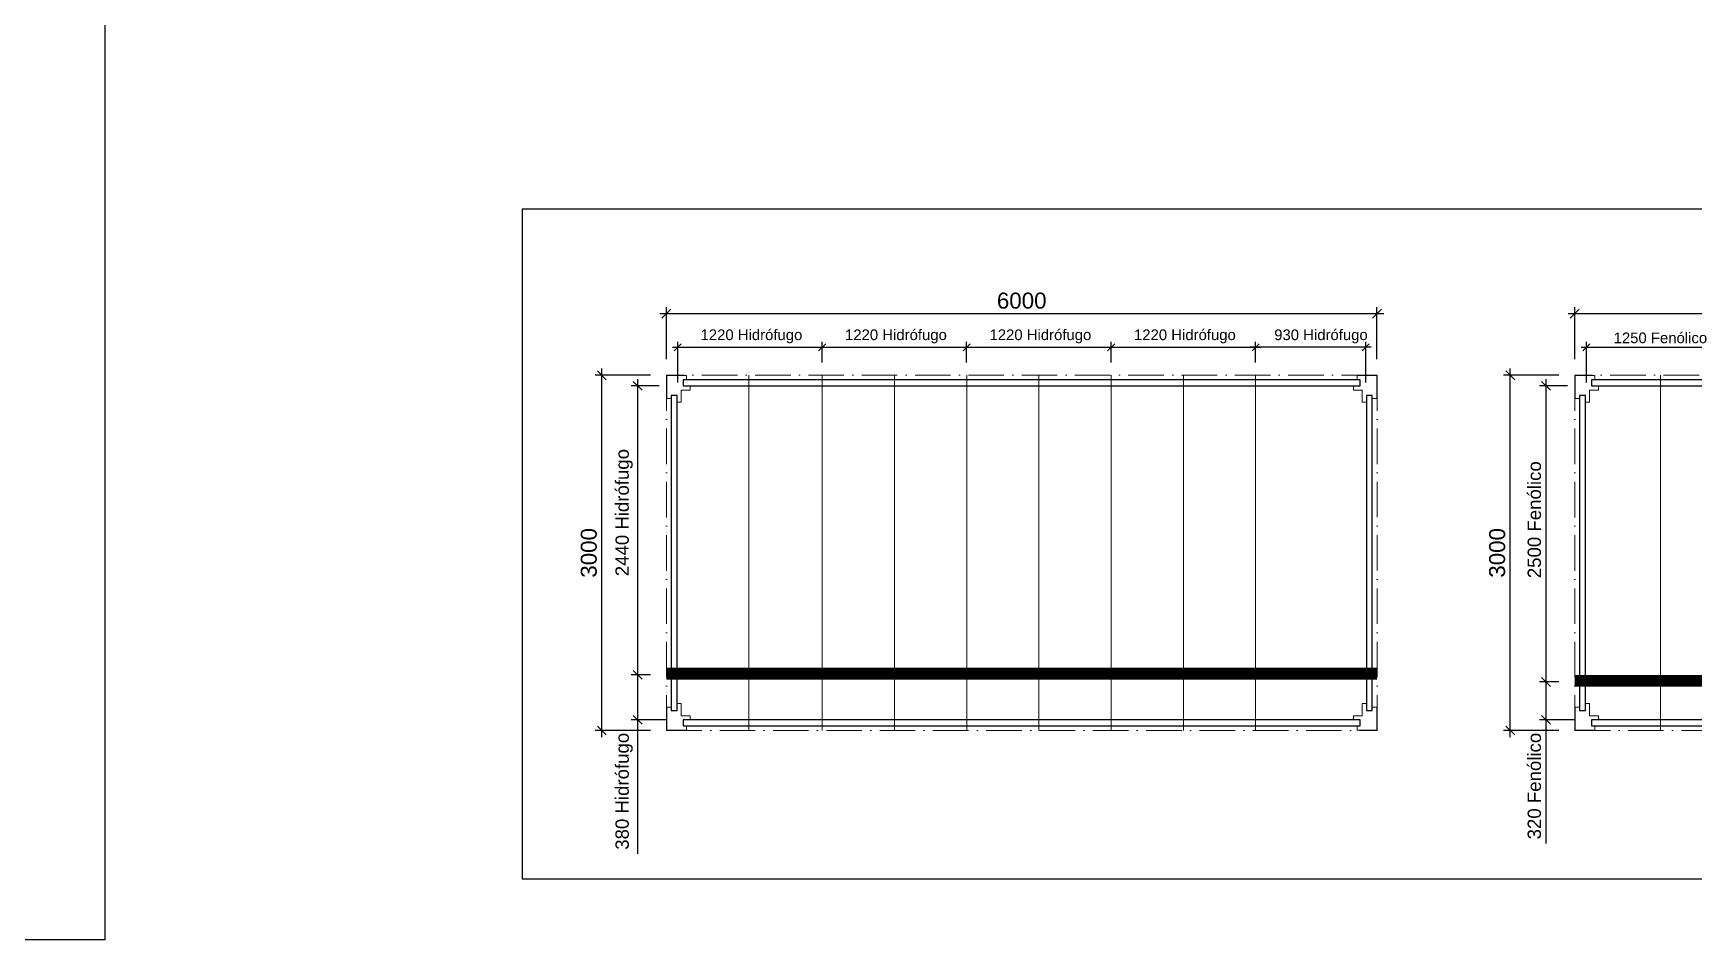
# Model space of a CAD drawing. Header units: millimetres. Extents: x 367645 to 474957, y -134457 to -104992.
# Drawn here: x 401604 to 415626, y -120970 to -113315 of the extents above; entities that cross this region are included whole.
import ezdxf

# ---------------------------------------------------------------- set-up
doc = ezdxf.new("R2010")
doc.units = ezdxf.units.MM
doc.header["$LTSCALE"] = 25
doc.header["$PDMODE"] = 35
doc.header["$PDSIZE"] = 5
doc.linetypes.add('ACAD_ISO10W100', pattern=[18, 12, -3, 0, -3])
doc.linetypes.add('TRAZO_Y_PUNTO', pattern=[1, 0.5, -0.25, 0, -0.25])
doc.layers.add('CARRIL', color=3, linetype='Continuous')
for name, color, linetype, lineweight in [('Cotas', 1, 'Continuous', 13), ('PL-LIM-CASETA', 8, 'ACAD_ISO10W100', 9), ('PL-PILARES', 2, 'Continuous', 18)]:
    doc.layers.add(name, color=color, linetype=linetype, lineweight=lineweight)
doc.styles.add('ARIAL', font='arial.ttf')
doc.styles.add('ROMANS', font='romans.shx', dxfattribs={"width": 0.75})
doc.dimstyles.new('PMP-T-60', dxfattribs={"dimscale": 60, "dimtxt": 1.8, "dimasz": 1, "dimexe": 0.75, "dimexo": 1.8, "dimgap": 0.54, "dimtad": 1, "dimdec": 0, "dimzin": 0, "dimdsep": 46, "dimtxsty": 'ROMANS', "dimblk1": 'OBLIQUE', "dimblk2": 'OBLIQUE', "dimsah": 1, "dimcen": 1, "dimdle": 0.75, "dimadec": 0, "dimazin": 0, "dimtfac": 1, "dimtdec": 0, "dimtofl": 0, "dimtmove": 0, "dimatfit": 3, "dimldrblk": 'OBLIQUE', "dimfxl": 1, "dimtolj": 1, "dimtzin": 0, "dimarcsym": 0})
doc.dimstyles.new('PMP-T-75', dxfattribs={"dimscale": 75, "dimtxt": 1.8, "dimasz": 1, "dimexe": 0.75, "dimexo": 1.8, "dimgap": 0.54, "dimtad": 1, "dimdec": 0, "dimzin": 0, "dimdsep": 46, "dimtxsty": 'ROMANS', "dimblk1": 'OBLIQUE', "dimblk2": 'OBLIQUE', "dimsah": 1, "dimcen": 1, "dimdle": 0.75, "dimadec": 0, "dimazin": 0, "dimtfac": 1, "dimtdec": 0, "dimtofl": 0, "dimtmove": 0, "dimatfit": 3, "dimldrblk": 'OBLIQUE', "dimfxl": 1, "dimtolj": 1, "dimtzin": 0, "dimarcsym": 0})

# ---------------------------------------------------------------- blocks, each defined once
blk = doc.blocks.new('_OBLIQUE')
at = {"color": 0, "linetype": 'ByBlock'}
blk.add_line((-0.5, -0.5), (0.5, 0.5), dxfattribs=at)
blk = doc.blocks.new('*D539')
at = {"layer": 'Cotas', "color": 0, "lineweight": -2, "transparency": 16777216}
for p, q in [((414621, -116068), (414621, -115627)), ((420621, -115989), (420621, -115627)), ((414565, -115683), (420678, -115683))]:
    blk.add_line(p, q, dxfattribs=at)
at = {"layer": 'Defpoints', "color": 0, "transparency": 16777216}
for p in [(420621, -115683), (414621, -116203), (420621, -116124)]:
    blk.add_point(p, dxfattribs=at)
at = {"layer": 'Cotas', "color": 0, "lineweight": -2, "transparency": 16777216, "xscale": 75, "yscale": 75, "zscale": 75, "rotation": 180}
blk.add_blockref('_OBLIQUE', (414621, -115683), dxfattribs=at)
at = {"layer": 'Cotas', "color": 0, "lineweight": -2, "transparency": 16777216, "xscale": 75, "yscale": 75, "zscale": 75}
blk.add_blockref('_OBLIQUE', (420621, -115683), dxfattribs=at)
at = {"layer": 'Cotas', "color": 0, "transparency": 16777216, "insert": (417621, -115574), "char_height": 135, "attachment_point": 5, "style": 'ARIAL'}
blk.add_mtext('\\A1;6000', dxfattribs=at)
blk = doc.blocks.new('*D540')
at = {"layer": 'Cotas', "color": 0, "lineweight": -2, "transparency": 16777216}
for p, q in [((414719, -116265), (414719, -115922)), ((415969, -116095), (415969, -115922)), ((414674, -115967), (416014, -115967))]:
    blk.add_line(p, q, dxfattribs=at)
at = {"layer": 'Defpoints', "color": 0, "transparency": 16777216}
for p in [(415969, -115967), (415969, -116203), (414719, -116373)]:
    blk.add_point(p, dxfattribs=at)
at = {"layer": 'Cotas', "color": 0, "lineweight": -2, "transparency": 16777216, "xscale": 60, "yscale": 60, "zscale": 60, "rotation": 180}
blk.add_blockref('_OBLIQUE', (414719, -115967), dxfattribs=at)
at = {"layer": 'Cotas', "color": 0, "lineweight": -2, "transparency": 16777216, "xscale": 60, "yscale": 60, "zscale": 60}
blk.add_blockref('_OBLIQUE', (415969, -115967), dxfattribs=at)
at = {"layer": 'Cotas', "color": 0, "transparency": 16777216, "insert": (415344, -115888), "char_height": 90, "attachment_point": 5, "style": 'ARIAL'}
blk.add_mtext('\\A1;1250 Fenólico', dxfattribs=at)
blk = doc.blocks.new('*D541')
at = {"layer": 'Cotas', "color": 0, "lineweight": -2, "transparency": 16777216}
for p, q in [((414486, -116203), (414019, -116203)), ((414076, -119259), (414076, -116147)), ((414486, -119203), (414019, -119203))]:
    blk.add_line(p, q, dxfattribs=at)
at = {"layer": 'Defpoints', "color": 0, "transparency": 16777216}
for p in [(414076, -116203), (414621, -116203), (414621, -119203)]:
    blk.add_point(p, dxfattribs=at)
at = {"layer": 'Cotas', "color": 0, "lineweight": -2, "transparency": 16777216, "xscale": 75, "yscale": 75, "zscale": 75}
for p, rotation in [((414076, -116203), 90), ((414076, -119203), 270)]:
    blk.add_blockref('_OBLIQUE', p, dxfattribs=dict(at, rotation=rotation))
at = {"layer": 'Cotas', "color": 0, "transparency": 16777216, "insert": (413966, -117703), "char_height": 135, "attachment_point": 5, "rotation": 90, "style": 'ARIAL'}
blk.add_mtext('\\A1;3000', dxfattribs=at)
blk = doc.blocks.new('*D543')
at = {"layer": 'Cotas', "color": 0, "lineweight": -2, "transparency": 16777216}
for p, q in [((414378, -118737), (414378, -119113)), ((414486, -118793), (414322, -118793)), ((414628, -119113), (414322, -119113)), ((414378, -119113), (414378, -120157))]:
    blk.add_line(p, q, dxfattribs=at)
at = {"layer": 'Defpoints', "color": 0, "transparency": 16777216}
for p in [(414621, -118793), (414378, -119113), (414763, -119113)]:
    blk.add_point(p, dxfattribs=at)
at = {"layer": 'Cotas', "color": 0, "lineweight": -2, "transparency": 16777216, "xscale": 75, "yscale": 75, "zscale": 75}
for p, rotation in [((414378, -118793), 90), ((414378, -119113), 270)]:
    blk.add_blockref('_OBLIQUE', p, dxfattribs=dict(at, rotation=rotation))
at = {"layer": 'Cotas', "color": 0, "transparency": 16777216, "insert": (414280, -119672), "char_height": 112.5, "attachment_point": 5, "rotation": 90, "style": 'ARIAL'}
blk.add_mtext('\\A1;320 Fenólico', dxfattribs=at)
blk = doc.blocks.new('*D544')
at = {"layer": 'Cotas', "color": 0, "lineweight": -2, "transparency": 16777216}
for p, q in [((414378, -116237), (414378, -118849)), ((414560, -116293), (414322, -116293)), ((414486, -118793), (414322, -118793))]:
    blk.add_line(p, q, dxfattribs=at)
at = {"layer": 'Defpoints', "color": 0, "transparency": 16777216}
for p in [(414695, -116293), (414378, -118793), (414621, -118793)]:
    blk.add_point(p, dxfattribs=at)
at = {"layer": 'Cotas', "color": 0, "lineweight": -2, "transparency": 16777216, "xscale": 75, "yscale": 75, "zscale": 75}
for p, rotation in [((414378, -116293), 90), ((414378, -118793), 270)]:
    blk.add_blockref('_OBLIQUE', p, dxfattribs=dict(at, rotation=rotation))
at = {"layer": 'Cotas', "color": 0, "transparency": 16777216, "insert": (414280, -117423), "char_height": 112.5, "attachment_point": 5, "rotation": 90, "style": 'ARIAL'}
blk.add_mtext('\\A1;2500 Fenólico', dxfattribs=at)
blk = doc.blocks.new('PILAR PANEL 50 ANCHO 2350')
at = {"layer": 'PL-PILARES'}
for p, q in [((0, 0), (-2, 0)), ((-200, -90), (-142, -90)), ((-200, -90), (-200, -125)), ((-200, -125), (-125, -125)), ((-169, -2), (-169, -40)), ((-2, -2), (-169, -2)), ((-169, -40), (-142, -40)), ((-142, -40), (-142, -90)), ((-125, -228), (-125, -125)), ((-2, -197), (-2, -2)), ((-90, -228), (-125, -228)), ((-40, -170), (-90, -170)), ((-90, -170), (-90, -228)), ((-40, -170), (-40, -197))]:
    blk.add_line(p, q, dxfattribs=at)
blk.add_lwpolyline([(-40, -197), (-2, -197)], dxfattribs=at)
blk = doc.blocks.new('*D548')
at = {"layer": 'Cotas', "color": 0, "lineweight": -2, "transparency": 16777216}
for p, q in [((406951, -116068), (406951, -115627)), ((412951, -116068), (412951, -115627)), ((406895, -115683), (413008, -115683))]:
    blk.add_line(p, q, dxfattribs=at)
at = {"layer": 'Defpoints', "color": 0, "transparency": 16777216}
for p in [(412951, -115683), (406951, -116203), (412951, -116203)]:
    blk.add_point(p, dxfattribs=at)
at = {"layer": 'Cotas', "color": 0, "lineweight": -2, "transparency": 16777216, "xscale": 75, "yscale": 75, "zscale": 75, "rotation": 180}
blk.add_blockref('_OBLIQUE', (406951, -115683), dxfattribs=at)
at = {"layer": 'Cotas', "color": 0, "lineweight": -2, "transparency": 16777216, "xscale": 75, "yscale": 75, "zscale": 75}
blk.add_blockref('_OBLIQUE', (412951, -115683), dxfattribs=at)
at = {"layer": 'Cotas', "color": 0, "transparency": 16777216, "insert": (409951, -115574), "char_height": 135, "attachment_point": 5, "style": 'ARIAL'}
blk.add_mtext('\\A1;6000', dxfattribs=at)
blk = doc.blocks.new('*D549')
at = {"layer": 'Cotas', "color": 0, "lineweight": -2, "transparency": 16777216}
for p, q in [((407046, -116265), (407046, -115922)), ((408266, -116095), (408266, -115922)), ((407001, -115967), (408311, -115967))]:
    blk.add_line(p, q, dxfattribs=at)
at = {"layer": 'Defpoints', "color": 0, "transparency": 16777216}
for p in [(408266, -115967), (408266, -116203), (407046, -116373)]:
    blk.add_point(p, dxfattribs=at)
at = {"layer": 'Cotas', "color": 0, "lineweight": -2, "transparency": 16777216, "xscale": 60, "yscale": 60, "zscale": 60, "rotation": 180}
blk.add_blockref('_OBLIQUE', (407046, -115967), dxfattribs=at)
at = {"layer": 'Cotas', "color": 0, "lineweight": -2, "transparency": 16777216, "xscale": 60, "yscale": 60, "zscale": 60}
blk.add_blockref('_OBLIQUE', (408266, -115967), dxfattribs=at)
at = {"layer": 'Cotas', "color": 0, "transparency": 16777216, "insert": (407669, -115875), "char_height": 90, "attachment_point": 5, "style": 'ARIAL'}
blk.add_mtext('\\A1;1220 Hidrófugo', dxfattribs=at)
blk = doc.blocks.new('*D550')
at = {"layer": 'Cotas', "color": 0, "lineweight": -2, "transparency": 16777216}
for p, q in [((406816, -116203), (406349, -116203)), ((406406, -119259), (406406, -116147)), ((406816, -119203), (406349, -119203))]:
    blk.add_line(p, q, dxfattribs=at)
at = {"layer": 'Defpoints', "color": 0, "transparency": 16777216}
for p in [(406406, -116203), (406951, -116203), (406951, -119203)]:
    blk.add_point(p, dxfattribs=at)
at = {"layer": 'Cotas', "color": 0, "lineweight": -2, "transparency": 16777216, "xscale": 75, "yscale": 75, "zscale": 75}
for p, rotation in [((406406, -116203), 90), ((406406, -119203), 270)]:
    blk.add_blockref('_OBLIQUE', p, dxfattribs=dict(at, rotation=rotation))
at = {"layer": 'Cotas', "color": 0, "transparency": 16777216, "insert": (406296, -117703), "char_height": 135, "attachment_point": 5, "rotation": 90, "style": 'ARIAL'}
blk.add_mtext('\\A1;3000', dxfattribs=at)
blk = doc.blocks.new('*D551')
at = {"layer": 'Cotas', "color": 0, "lineweight": -2, "transparency": 16777216}
for p, q in [((411926, -116095), (411926, -115922)), ((412856, -116265), (412856, -115922)), ((412901, -115967), (411881, -115967))]:
    blk.add_line(p, q, dxfattribs=at)
at = {"layer": 'Defpoints', "color": 0, "transparency": 16777216}
for p in [(411926, -115967), (411926, -116203), (412856, -116373)]:
    blk.add_point(p, dxfattribs=at)
at = {"layer": 'Cotas', "color": 0, "lineweight": -2, "transparency": 16777216, "xscale": 60, "yscale": 60, "zscale": 60, "rotation": 180}
blk.add_blockref('_OBLIQUE', (411926, -115967), dxfattribs=at)
at = {"layer": 'Cotas', "color": 0, "lineweight": -2, "transparency": 16777216, "xscale": 60, "yscale": 60, "zscale": 60}
blk.add_blockref('_OBLIQUE', (412856, -115967), dxfattribs=at)
at = {"layer": 'Cotas', "color": 0, "transparency": 16777216, "insert": (412478, -115875), "char_height": 90, "attachment_point": 5, "style": 'ARIAL'}
blk.add_mtext('\\A1;930 Hidrófugo', dxfattribs=at)
blk = doc.blocks.new('*D552')
at = {"layer": 'Cotas', "color": 0, "lineweight": -2, "transparency": 16777216}
for p, q in [((406816, -118733), (406652, -118733)), ((406708, -118677), (406708, -119113)), ((406958, -119113), (406652, -119113)), ((406708, -119113), (406708, -120244))]:
    blk.add_line(p, q, dxfattribs=at)
at = {"layer": 'Defpoints', "color": 0, "transparency": 16777216}
for p in [(406951, -118733), (406708, -119113), (407093, -119113)]:
    blk.add_point(p, dxfattribs=at)
at = {"layer": 'Cotas', "color": 0, "lineweight": -2, "transparency": 16777216, "xscale": 75, "yscale": 75, "zscale": 75}
for p, rotation in [((406708, -118733), 90), ((406708, -119113), 270)]:
    blk.add_blockref('_OBLIQUE', p, dxfattribs=dict(at, rotation=rotation))
at = {"layer": 'Cotas', "color": 0, "transparency": 16777216, "insert": (406594, -119716), "char_height": 112.5, "attachment_point": 5, "rotation": 90, "style": 'ARIAL'}
blk.add_mtext('\\A1;380 Hidrófugo', dxfattribs=at)
blk = doc.blocks.new('*D553')
at = {"layer": 'Cotas', "color": 0, "lineweight": -2, "transparency": 16777216}
for p, q in [((406708, -116237), (406708, -118789)), ((406890, -116293), (406652, -116293)), ((406816, -118733), (406652, -118733))]:
    blk.add_line(p, q, dxfattribs=at)
at = {"layer": 'Defpoints', "color": 0, "transparency": 16777216}
for p in [(407025, -116293), (406708, -118733), (406951, -118733)]:
    blk.add_point(p, dxfattribs=at)
at = {"layer": 'Cotas', "color": 0, "lineweight": -2, "transparency": 16777216, "xscale": 75, "yscale": 75, "zscale": 75}
for p, rotation in [((406708, -116293), 90), ((406708, -118733), 270)]:
    blk.add_blockref('_OBLIQUE', p, dxfattribs=dict(at, rotation=rotation))
at = {"layer": 'Cotas', "color": 0, "transparency": 16777216, "insert": (406594, -117363), "char_height": 112.5, "attachment_point": 5, "rotation": 90, "style": 'ARIAL'}
blk.add_mtext('\\A1;2440 Hidrófugo', dxfattribs=at)
blk = doc.blocks.new('*D560')
at = {"layer": 'Cotas', "color": 0, "lineweight": -2, "transparency": 16777216}
for p, q in [((408266, -116095), (408266, -115922)), ((409486, -116095), (409486, -115922)), ((408221, -115967), (409531, -115967))]:
    blk.add_line(p, q, dxfattribs=at)
at = {"layer": 'Defpoints', "color": 0, "transparency": 16777216}
for p in [(409486, -115967), (408266, -116203), (409486, -116203)]:
    blk.add_point(p, dxfattribs=at)
at = {"layer": 'Cotas', "color": 0, "lineweight": -2, "transparency": 16777216, "xscale": 60, "yscale": 60, "zscale": 60, "rotation": 180}
blk.add_blockref('_OBLIQUE', (408266, -115967), dxfattribs=at)
at = {"layer": 'Cotas', "color": 0, "lineweight": -2, "transparency": 16777216, "xscale": 60, "yscale": 60, "zscale": 60}
blk.add_blockref('_OBLIQUE', (409486, -115967), dxfattribs=at)
at = {"layer": 'Cotas', "color": 0, "transparency": 16777216, "insert": (408889, -115875), "char_height": 90, "attachment_point": 5, "style": 'ARIAL'}
blk.add_mtext('\\A1;1220 Hidrófugo', dxfattribs=at)
blk = doc.blocks.new('*D561')
at = {"layer": 'Cotas', "color": 0, "lineweight": -2, "transparency": 16777216}
for p, q in [((409486, -116095), (409486, -115922)), ((410706, -116095), (410706, -115922)), ((409441, -115967), (410751, -115967))]:
    blk.add_line(p, q, dxfattribs=at)
at = {"layer": 'Defpoints', "color": 0, "transparency": 16777216}
for p in [(410706, -115967), (409486, -116203), (410706, -116203)]:
    blk.add_point(p, dxfattribs=at)
at = {"layer": 'Cotas', "color": 0, "lineweight": -2, "transparency": 16777216, "xscale": 60, "yscale": 60, "zscale": 60, "rotation": 180}
blk.add_blockref('_OBLIQUE', (409486, -115967), dxfattribs=at)
at = {"layer": 'Cotas', "color": 0, "lineweight": -2, "transparency": 16777216, "xscale": 60, "yscale": 60, "zscale": 60}
blk.add_blockref('_OBLIQUE', (410706, -115967), dxfattribs=at)
at = {"layer": 'Cotas', "color": 0, "transparency": 16777216, "insert": (410109, -115875), "char_height": 90, "attachment_point": 5, "style": 'ARIAL'}
blk.add_mtext('\\A1;1220 Hidrófugo', dxfattribs=at)
blk = doc.blocks.new('*D562')
at = {"layer": 'Cotas', "color": 0, "lineweight": -2, "transparency": 16777216}
for p, q in [((410706, -116095), (410706, -115922)), ((411926, -116095), (411926, -115922)), ((410661, -115967), (411971, -115967))]:
    blk.add_line(p, q, dxfattribs=at)
at = {"layer": 'Defpoints', "color": 0, "transparency": 16777216}
for p in [(411926, -115967), (410706, -116203), (411926, -116203)]:
    blk.add_point(p, dxfattribs=at)
at = {"layer": 'Cotas', "color": 0, "lineweight": -2, "transparency": 16777216, "xscale": 60, "yscale": 60, "zscale": 60, "rotation": 180}
blk.add_blockref('_OBLIQUE', (410706, -115967), dxfattribs=at)
at = {"layer": 'Cotas', "color": 0, "lineweight": -2, "transparency": 16777216, "xscale": 60, "yscale": 60, "zscale": 60}
blk.add_blockref('_OBLIQUE', (411926, -115967), dxfattribs=at)
at = {"layer": 'Cotas', "color": 0, "transparency": 16777216, "insert": (411329, -115875), "char_height": 90, "attachment_point": 5, "style": 'ARIAL'}
blk.add_mtext('\\A1;1220 Hidrófugo', dxfattribs=at)

msp = doc.modelspace()

# ---------------------------------------------------------------- linework, layer by layer
msp.add_lwpolyline([(367644.525, -104992.242), (402208.715, -104992.242), (402208.715, -120969.827), (367644.525, -120969.827)], close=True)
at = {"layer": 'CARRIL', "elevation": 0}
msp.add_lwpolyline([(405732.421, -120454.51), (429260.25, -120454.51), (429260.25, -114801.666), (405732.421, -114801.666)], close=True, dxfattribs=at)
at = {"layer": 'CARRIL', "color": 8}
for points in [[(406991.392, -119033.081), (407041.392, -119033.081), (407041.392, -116373.081), (406991.392, -116373.081)], [(407093.392, -116293.081), (412809.392, -116293.081), (412809.392, -116243.081), (407093.392, -116243.081)], [(412861.392, -119033.081), (412911.392, -119033.081), (412911.392, -116373.081), (412861.392, -116373.081)], [(414661.353, -119033.081), (414711.353, -119033.081), (414711.353, -116373.081), (414661.353, -116373.081)], [(414763.353, -116293.081), (420479.353, -116293.081), (420479.353, -116243.081), (414763.353, -116243.081)], [(407093.392, -119163.081), (412809.392, -119163.081), (412809.392, -119113.081), (407093.392, -119113.081)], [(414763.353, -119163.081), (420479.353, -119163.081), (420479.353, -119113.081), (414763.353, -119113.081)]]:
    msp.add_lwpolyline(points, close=True, dxfattribs=at)
at = {"layer": 'Cotas', "color": 4}
for p, q in [((407646.392, -119203.081), (407646.392, -116203.081)), ((408266.392, -119203.081), (408266.392, -116203.081)), ((408876.392, -119203.081), (408876.392, -116203.081)), ((409486.392, -119203.081), (409486.392, -116203.081)), ((410096.392, -119203.081), (410096.392, -116203.081)), ((410706.392, -119203.081), (410706.392, -116203.081)), ((411316.392, -119203.081), (411316.392, -116203.081)), ((411926.392, -119203.081), (411926.392, -116203.081)), ((415344.029, -119203.081), (415344.029, -116203.081))]:
    msp.add_line(p, q, dxfattribs=at)
at = {"layer": 'Cotas', "const_width": 100}
for points in [[(406950.726, -118723.081), (412950.726, -118723.081)], [(414620.687, -118783.081), (420620.687, -118783.081)]]:
    msp.add_lwpolyline(points, dxfattribs=at)
at = {"layer": 'Cotas', "color": 42, "linetype": 'TRAZO_Y_PUNTO', "ltscale": 10, "true_color": 0xbd8e00}
for points in [[(406950.726, -118723.081), (412950.726, -118723.081)], [(414620.687, -118783.081), (420620.687, -118783.081)]]:
    msp.add_lwpolyline(points, dxfattribs=at)
at = {"layer": 'PL-LIM-CASETA', "color": 253}
for points in [[(412951.392, -116203.081), (406951.392, -116203.081), (406951.392, -119203.081), (412951.392, -119203.081)], [(420621.353, -116203.081), (414621.353, -116203.081), (414621.353, -119203.081), (420621.353, -119203.081)]]:
    msp.add_lwpolyline(points, close=True, dxfattribs=at)

# ---------------------------------------------------------------- block references
at = {"layer": 'PL-PILARES', "xscale": -1}
for p in [(406951.392, -116203.081), (414621.353, -116203.081)]:
    msp.add_blockref('PILAR PANEL 50 ANCHO 2350', p, dxfattribs=at)
at = {"layer": 'PL-PILARES'}
msp.add_blockref('PILAR PANEL 50 ANCHO 2350', (412951.392, -116203.081), dxfattribs=at)
at = {"layer": 'PL-PILARES', "rotation": 180}
for p in [(406951.392, -119203.081), (414621.353, -119203.081)]:
    msp.add_blockref('PILAR PANEL 50 ANCHO 2350', p, dxfattribs=at)
at = {"layer": 'PL-PILARES', "xscale": -1, "rotation": 180}
msp.add_blockref('PILAR PANEL 50 ANCHO 2350', (412951.392, -119203.081), dxfattribs=at)

# ---------------------------------------------------------------- dimensions: what is measured, and where the dimension line sits
at = {"layer": 'Cotas'}
for base, p1, p2, picture, middle in [((412951.392, -115683.093), (406951.392, -116203.081), (412951.392, -116203.081), '*D548', (409951.392, -115573.665)), ((420621.353, -115683.093), (414621.353, -116203.081), (420621.353, -116123.847), '*D539', (417621.353, -115573.665))]:
    dim = msp.add_linear_dim(base=base, p1=p1, p2=p2, dimstyle='PMP-T-75', override={"dimtxsty": 'ARIAL'}, dxfattribs=at)
    dim.commit()
    dim.dimension.update_dxf_attribs({"geometry": picture, "text_midpoint": middle})
for base, p1, p2, text, picture, middle in [((408266.392, -115966.844), (407046.392, -116373.081), (408266.392, -116203.081), '<> Hidrófugo', '*D549', (407669.068, -115966.844)), ((409486.392, -115966.844), (408266.392, -116203.081), (409486.392, -116203.081), '<> Hidrófugo', '*D560', (408889.068, -115966.844)), ((410706.392, -115966.844), (409486.392, -116203.081), (410706.392, -116203.081), '<> Hidrófugo', '*D561', (410109.068, -115966.844)), ((411926.392, -115966.844), (410706.392, -116203.081), (411926.392, -116203.081), '<> Hidrófugo', '*D562', (411329.068, -115966.844)), ((415969.029, -115966.844), (414719.029, -116373.081), (415969.029, -116203.081), '<> Fenólico', '*D540', (415344.029, -115966.844))]:
    dim = msp.add_linear_dim(base=base, p1=p1, p2=p2, text=text, dimstyle='PMP-T-60', override={"dimtxt": 1.5, "dimtxsty": 'ARIAL'}, dxfattribs=at)
    dim.commit()
    dim.dimension.update_dxf_attribs({"geometry": picture, "text_midpoint": middle, "dimtype": 160})
for base, p1, p2, angle, text, dimstyle, picture, middle in [((411926.392, -115966.844), (412856.392, -116373.081), (411926.392, -116203.081), 180, '<> Hidrófugo', 'PMP-T-60', '*D551', (412477.818, -115966.844)), ((406708.14, -118733.081), (407025.097, -116293.081), (406950.726, -118733.081), 90, '<> Hidrófugo', 'PMP-T-75', '*D553', (406708.14, -117363.081)), ((414378.101, -118793.081), (414695.058, -116293.081), (414620.687, -118793.081), 90, '<> Fenólico', 'PMP-T-75', '*D544', (414378.101, -117423.081))]:
    dim = msp.add_linear_dim(base=base, p1=p1, p2=p2, angle=angle, text=text, dimstyle=dimstyle, override={"dimtxt": 1.5, "dimtxsty": 'ARIAL'}, dxfattribs=at)
    dim.commit()
    dim.dimension.update_dxf_attribs({"geometry": picture, "text_midpoint": middle, "dimtype": 160})
for base, p1, p2, picture, middle in [((406405.685, -116203.081), (406951.392, -119203.081), (406951.392, -116203.081), '*D550', (406296.211, -117703.081)), ((414075.646, -116203.081), (414621.353, -119203.081), (414621.353, -116203.081), '*D541', (413966.172, -117703.081))]:
    dim = msp.add_linear_dim(base=base, p1=p1, p2=p2, angle=90, dimstyle='PMP-T-75', override={"dimtxsty": 'ARIAL'}, dxfattribs=at)
    dim.commit()
    dim.dimension.update_dxf_attribs({"geometry": picture, "text_midpoint": middle})
for base, p1, p2, text, picture, middle in [((406708.14, -119113.081), (406950.726, -118733.081), (407093.392, -119113.081), '<> Hidrófugo', '*D552', (406593.893, -119716.03)), ((414378.101, -119113.081), (414620.687, -118793.081), (414763.353, -119113.081), '<> Fenólico', '*D543', (414280.046, -119672.327))]:
    dim = msp.add_linear_dim(base=base, p1=p1, p2=p2, angle=90, text=text, dimstyle='PMP-T-75', override={"dimtxt": 1.5, "dimtxsty": 'ARIAL'}, dxfattribs=at)
    dim.commit()
    dim.dimension.update_dxf_attribs({"geometry": picture, "text_midpoint": middle})

doc.saveas('drawing.dxf')
